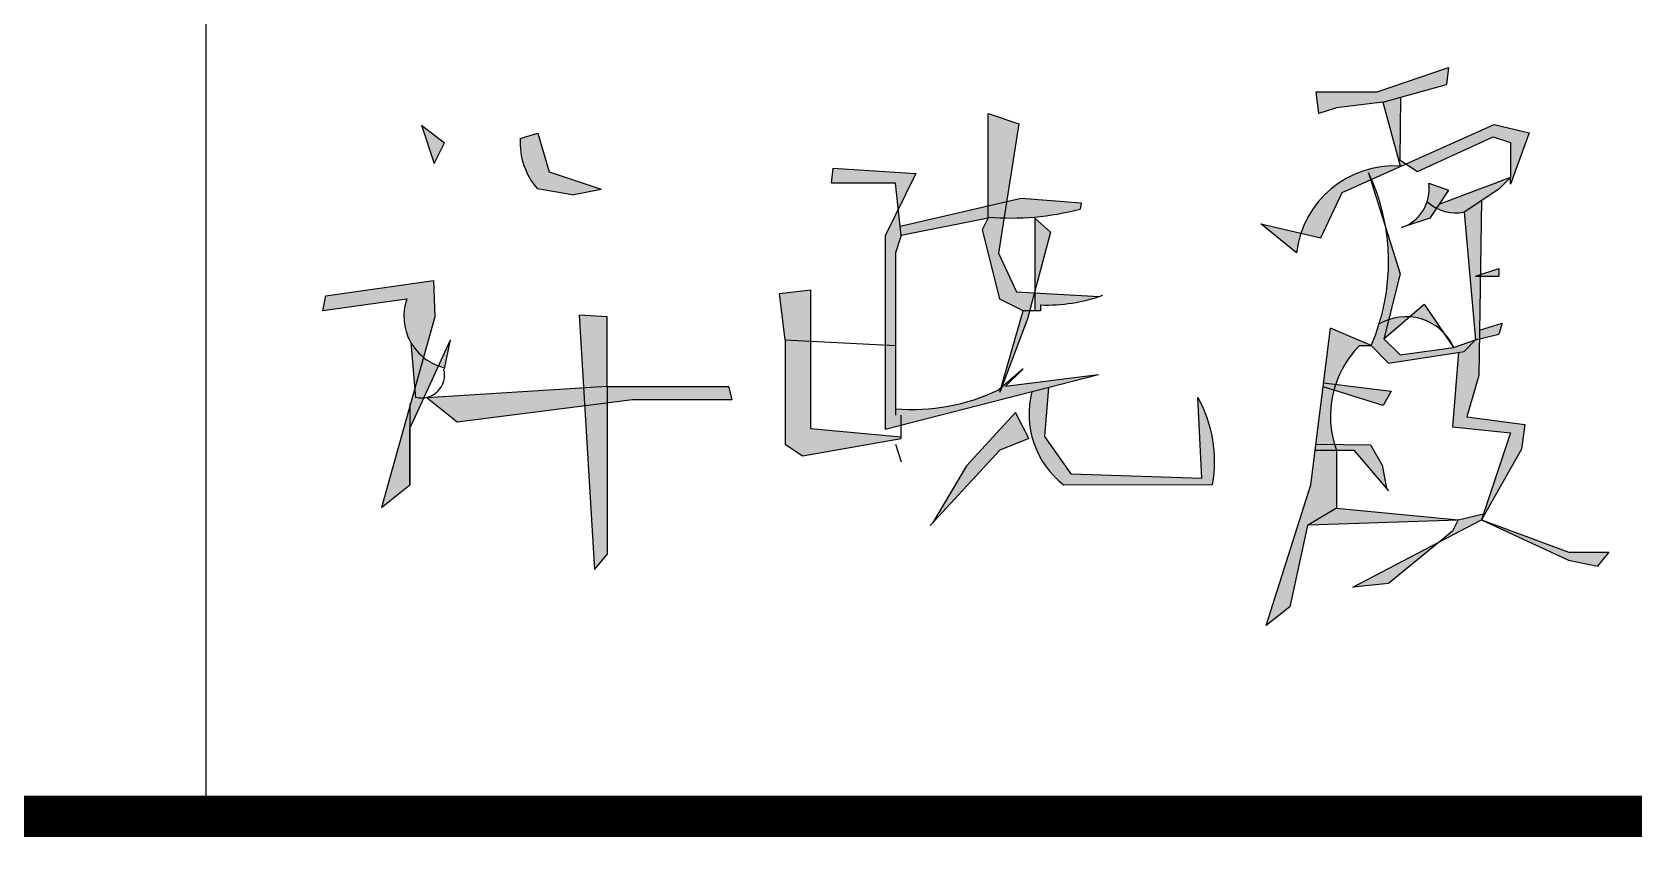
# Model space of a CAD drawing. Extents: x -427546 to -314919, y 698702 to 968782.
# Drawn here: x -356256 to -354323, y 902021 to 902993 of the extents above; entities that cross this region are included whole.
import ezdxf

# ---------------------------------------------------------------- set-up
doc = ezdxf.new("R2010")
doc.units = 0
doc.header["$LTSCALE"] = 1000
doc.header["$MEASUREMENT"] = 0
doc.layers.get('0').update_dxf_attribs({"linetype": 'CONTINUOUS'})
doc.layers.add('PP-PM-TK', color=7, linetype='CONTINUOUS')
doc.layers.add('PUB_TITLE', color=4, linetype='CONTINUOUS')

msp = doc.modelspace()

# ---------------------------------------------------------------- hatches: boundary and pattern name
h = msp.add_hatch(color=7)
h.paths.add_polyline_path([(-354549.4, 902929.3), (-354547.3, 902950.1), (-354633.3, 902920.5), (-354706.7, 902920.5), (-354703.4, 902894.3), (-354682.4, 902901.3), (-354626.4, 902908.3)])
h.paths.add_polyline_path([(-354604.8, 902914.2), (-354626.4, 902908.3), (-354605.4, 902831.1, 0.339084), (-354725.3, 902750), (-354701, 902744.3), (-354675.6, 902799.3), (-354641, 902814.8), (-354643.5, 902822.9, -0.007958), (-354640.1, 902815.1), (-354598.5, 902833.7), (-354605.4, 902838.3)])
h.paths.add_polyline_path([(-354725.3, 902750), (-354773.4, 902761.3), (-354730.6, 902726.2, -0.051384)])
h.paths.add_polyline_path([(-354449.9, 902871.2), (-354492.2, 902881.1), (-354598.5, 902833.7), (-354584.4, 902824.3), (-354493.4, 902866.3), (-354472.4, 902859.3), (-354472.4, 902817.3), (-354472.4, 902809.2)])
h.paths.add_polyline_path([(-354486.4, 902803.3), (-354472.4, 902817.3), (-354558.8, 902784.8), (-354561.8, 902780.3, 0.176333), (-354527.9, 902775.6)])
h.paths.add_polyline_path([(-354547.3, 902802.1), (-354570.9, 902810.2, -0.3617), (-354603.8, 902756.9), (-354569.8, 902768.3)])
h.paths.add_polyline_path([(-354507.4, 902789.3), (-354528.4, 902775.3), (-354514.4, 902621.3), (-354509.9, 902622.4), (-354508.8, 902698.3), (-354514.4, 902698.3), (-354508.7, 902700.2)])
h.paths.add_polyline_path([(-354486.5, 902707.5), (-354508.7, 902700.2), (-354508.8, 902698.3), (-354486.5, 902698.3)])
h.paths.add_polyline_path([(-354482.3, 902641.5), (-354509.7, 902633), (-354509.9, 902622.4), (-354486.4, 902628.3)])
h.paths.add_polyline_path([(-354576.6, 902664.3), (-354594.3, 902649.2, -0.183463), (-354553.6, 902630.6)])
h.paths.add_polyline_path([(-354605.6, 902700.8), (-354623.4, 902758, -0.111139), (-354629.1, 902641.4, -0.042082), (-354619.4, 902645.7)])
h = msp.add_hatch(color=7)
h.paths.add_polyline_path([(-355758.3, 902859.2), (-355786.3, 902880.2), (-355770.7, 902834)])
h.paths.add_polyline_path([(-355415.3, 902565.2), (-355562.3, 902565.2), (-355562.3, 902545.5), (-355531.7, 902549.4), (-355411.4, 902549.4)])
h.paths.add_polyline_path([(-355562.3, 902649.2), (-355596, 902651), (-355590.7, 902563.3), (-355562.3, 902565.2)])
h.paths.add_polyline_path([(-355589.4, 902542.1), (-355590.7, 902563.3), (-355779.3, 902551.2), (-355743.2, 902522.5)])
h.paths.add_polyline_path([(-355562.3, 902545.5), (-355589.4, 902542.1), (-355577.3, 902344.3), (-355562.3, 902362.2)])
h.paths.add_polyline_path([(-355562.3, 902565.2), (-355590.7, 902563.3), (-355589.4, 902542.1), (-355562.3, 902545.5)])
h.paths.add_polyline_path([(-355800.3, 902514.2), (-355800.3, 902541.1), (-355834.5, 902418.9), (-355800.3, 902446.2)])
h = msp.add_hatch(color=7)
h.paths.add_polyline_path([(-355065.4, 902882), (-355102.4, 902894.3), (-355102.4, 902783.1), (-355080.2, 902788.2)])
h.paths.add_polyline_path([(-354990.1, 902786.5), (-355062.5, 902792.3), (-355080.2, 902788.2), (-355083.3, 902768.4, 0.072186), (-354991.5, 902779.2)])
h.paths.add_polyline_path([(-355080.2, 902788.2), (-355102.4, 902783.1), (-355102.4, 902769.5, 0.014855), (-355083.3, 902768.4)])
h.paths.add_polyline_path([(-355102.4, 902783.1), (-355208.7, 902758.6), (-355207.4, 902747.3), (-355102.4, 902768.3)])
h.paths.add_polyline_path([(-355083.3, 902768.4, -0.014855), (-355102.4, 902769.5), (-355102.4, 902768.3), (-355109.4, 902754.3), (-355088.4, 902670.3), (-355060.4, 902656.3), (-355052.6, 902656.3), (-355046.8, 902678.2), (-355068.3, 902679.4), (-355090.1, 902725.8)])
h.paths.add_polyline_path([(-355027.3, 902751.4), (-355046.4, 902768.3), (-355046.4, 902679.4)])
h.paths.add_polyline_path([(-354968.4, 902673.7), (-355046.4, 902678.2), (-355046.4, 902656.3), (-355039.4, 902656.3), (-355039.2, 902663.4, 0.08877)])
h.paths.add_polyline_path([(-355055.2, 902646.5), (-355052.6, 902656.3), (-355060.4, 902656.3), (-355087, 902563.5), (-355086.2, 902564.1)])
h.paths.add_polyline_path([(-355189.7, 902822.2), (-355289.4, 902828.6), (-355291.4, 902810.3), (-355214.4, 902810.3), (-355210.9, 902778.9)])
for points in [[(-355632.1, 902823.9), (-355645.8, 902870.6), (-355667, 902864.4, 0.201495), (-355646.1, 902803.4), (-355604.3, 902796.2), (-355569.3, 902803.2)], [(-355002.6, 902459.6), (-355034.4, 902504.6), (-355029.6, 902564), (-355049.7, 902558.8, 0.301702), (-355011.4, 902446.3), (-354831.8, 902446.7, 0.17038), (-354849.4, 902551.9), (-354844.6, 902454.3)]]:
    msp.add_hatch(color=7).paths.add_polyline_path(points)
h = msp.add_hatch(color=7)
h.paths.add_polyline_path([(-355316.9, 902681.5), (-355354.4, 902677.3), (-355347.4, 902621.3), (-355316.9, 902619.7)])
h.paths.add_polyline_path([(-355316.9, 902619.7), (-355347.4, 902621.3), (-355347.4, 902495.3), (-355326.4, 902481.3), (-355207.4, 902502.3), (-355207.4, 902504.2), (-355316.9, 902514.5)])
h.paths.add_polyline_path([(-355214.4, 902726.3), (-355207.4, 902747.3), (-355210.9, 902778.9), (-355226.7, 902746.7), (-355226.7, 902615), (-355214.4, 902614.3)])
h = msp.add_hatch(color=7)
h.paths.add_polyline_path([(-355770.2, 902648.9), (-355771.8, 902692.9), (-355901.5, 902674.4), (-355905.3, 902656.2), (-355804.1, 902670.6, 0.316502), (-355783.8, 902600.2)])
h.paths.add_polyline_path([(-355783.8, 902600.2, -0.093478), (-355799.1, 902618.1), (-355794.3, 902562.6)])
h = msp.add_hatch(color=7)
h.paths.add_polyline_path([(-354619.4, 902645.7, 0.049956), (-354630.8, 902640.4, -0.027433), (-354640.4, 902614.3), (-354619.4, 902593.3), (-354528.4, 902607.3), (-354514.4, 902621.3), (-354540.9, 902611.9), (-354605.5, 902603.3), (-354625.2, 902622.7)])
h.paths.add_polyline_path([(-354594.3, 902649.2, 0.101611), (-354619.4, 902645.7), (-354625.2, 902622.7)])
h = msp.add_hatch(color=7)
h.paths.add_polyline_path([(-354682.4, 902488.3, -0.289345), (-354654.6, 902614.5), (-354640.4, 902614.3), (-354689.4, 902635.3), (-354713.4, 902446.2), (-354767.2, 902276.4), (-354738.4, 902299.3), (-354717.4, 902397.3), (-354682.4, 902418.3)])
h.paths.add_polyline_path([(-354682.4, 902418.3), (-354716.1, 902398.1), (-354535.4, 902404.3)])
h.paths.add_polyline_path([(-354557.5, 902378), (-354662.5, 902322.8), (-354619.4, 902327.3)])
h.paths.add_polyline_path([(-354507.4, 902404.3), (-354505.1, 902411.3), (-354535.4, 902404.3), (-354542.4, 902390.3), (-354557.5, 902378)])
h.paths.add_polyline_path([(-354454.9, 902519.3), (-354525.1, 902528.6), (-354510.5, 902578.2), (-354509.9, 902622.4), (-354514.4, 902621.3), (-354528.4, 902607.3), (-354534.9, 902606.3), (-354542.4, 902516.3), (-354472.4, 902509.3), (-354507.4, 902404.3), (-354458.9, 902489.2)])
h.paths.add_polyline_path([(-354353.5, 902364.9), (-354401.9, 902364.9), (-354507.4, 902404.3), (-354402.4, 902355.3), (-354367.4, 902348.3)])
h = msp.add_hatch(color=7)
h.paths.add_polyline_path([(-355765.6, 902589.9, -0.082397), (-355783.8, 902600.2), (-355794.3, 902562.6), (-355793.4, 902552.1, 0.090989), (-355783.3, 902551.3)])
h.paths.add_polyline_path([(-355783.3, 902551.3, -0.090989), (-355793.4, 902552.1), (-355794.3, 902562.6), (-355800.3, 902541.1), (-355800.3, 902514.2)])
h.paths.add_polyline_path([(-355751.3, 902621.2), (-355765.6, 902589.9, 0.031194), (-355758, 902587.7)])
h = msp.add_hatch(color=7)
h.paths.add_polyline_path([(-355214.4, 902614.3), (-355226.7, 902615), (-355226.7, 902513.7), (-354969.4, 902579.3), (-355081.4, 902565.3), (-355060.4, 902586.3), (-355086.2, 902564.1), (-355088.4, 902558.3), (-355087, 902563.5), (-355089.8, 902561.1, -0.135109), (-355214.4, 902538.2)])
h.paths.add_polyline_path([(-355069.7, 902533.7), (-355128.8, 902469.3), (-355169.8, 902400.1), (-355088.4, 902488.3), (-355053.4, 902502.3)])
h = msp.add_hatch(color=7)
h.paths.add_polyline_path([(-354616.2, 902559.4), (-354683.3, 902567.7, 0.015252), (-354685.5, 902560.7), (-354626, 902542.2)])
h.paths.add_polyline_path([(-354641.1, 902494.7), (-354684.7, 902495.3, 0.015189), (-354682.4, 902488.3), (-354661.4, 902488.3), (-354622.1, 902442.4), (-354627, 902469.9)])

# ---------------------------------------------------------------- linework, layer by layer
at = {"color": 7}
for p, q in [((-354605.4, 902838.3), (-354604.8, 902914.2)), ((-354472.4, 902817.3), (-354558.8, 902784.8)), ((-354472.4, 902809.2), (-354472.4, 902817.3)), ((-355109.4, 902754.3), (-355102.4, 902768.3)), ((-355039.2, 902663.4), (-355039.4, 902656.3)), ((-354654.6, 902614.5), (-354640.4, 902614.3)), ((-354625.2, 902622.7), (-354605.5, 902603.3)), ((-354605.5, 902603.3), (-354540.9, 902611.9)), ((-354540.9, 902611.9), (-354514.4, 902621.3)), ((-355060.4, 902586.3), (-355089.8, 902561.1))]:
    msp.add_line(p, q, dxfattribs=at)
for points in [[(-354703.4, 902894.3), (-354706.7, 902920.5), (-354633.3, 902920.5), (-354547.3, 902950.1), (-354549.4, 902929.3)], [(-355786.3, 902880.2), (-355770.7, 902834), (-355758.3, 902859.2)], [(-355102.4, 902894.3), (-355065.4, 902882), (-355090.1, 902725.8), (-355068.3, 902679.4), (-354968.4, 902673.7)], [(-354773.4, 902761.3), (-354701, 902744.3), (-354675.6, 902799.3), (-354492.2, 902881.1), (-354449.9, 902871.2), (-354472.4, 902809.2)], [(-355667, 902864.4), (-355645.8, 902870.6), (-355632.1, 902823.9), (-355569.3, 902803.2)], [(-355291.4, 902810.3), (-355289.4, 902828.6), (-355189.7, 902822.2), (-355226.7, 902746.7), (-355226.7, 902513.7), (-354969.4, 902579.3)], [(-354643.5, 902822.9), (-354605.6, 902700.8), (-354625.2, 902622.7), (-354576.6, 902664.3), (-354540.9, 902611.9)], [(-354570.9, 902810.2), (-354547.3, 902802.1), (-354569.8, 902768.3), (-354603.8, 902756.9)], [(-355208.7, 902758.6), (-355062.5, 902792.3), (-354990.1, 902786.5), (-354991.5, 902779.2)], [(-354507.4, 902789.3), (-354510.5, 902578.2), (-354525.1, 902528.6), (-354454.9, 902519.3), (-354458.9, 902489.2), (-354507.4, 902404.3), (-354401.9, 902364.9), (-354353.5, 902364.9), (-354367.4, 902348.3)], [(-355046.4, 902768.3), (-355027.3, 902751.4), (-355055.2, 902646.5), (-355088.4, 902558.3)], [(-354514.4, 902698.3), (-354486.5, 902707.5), (-354486.5, 902698.3)], [(-355905.3, 902656.2), (-355901.5, 902674.4), (-355771.8, 902692.9), (-355770.2, 902648.9), (-355834.5, 902418.9), (-355800.3, 902446.2), (-355800.3, 902514.2), (-355751.3, 902621.2)], [(-355354.4, 902677.3), (-355316.9, 902681.5), (-355316.9, 902514.5), (-355207.4, 902504.2)], [(-355562.3, 902649.2), (-355596, 902651), (-355577.3, 902344.3), (-355562.3, 902362.2)], [(-354738.4, 902299.3), (-354767.2, 902276.4), (-354713.4, 902446.2), (-354689.4, 902635.3)], [(-354509.7, 902633), (-354482.3, 902641.5), (-354486.4, 902628.3)], [(-354697.8, 902569.5), (-354616.2, 902559.4), (-354626, 902542.2), (-354698.4, 902564.7)], [(-355779.3, 902551.2), (-355743.2, 902522.5), (-355531.7, 902549.4), (-355411.4, 902549.4), (-355415.3, 902565.2)], [(-355029.6, 902564), (-355034.4, 902504.6), (-355002.6, 902459.6), (-354844.6, 902454.3), (-354849.4, 902551.9)], [(-355053.4, 902502.3), (-355069.7, 902533.7), (-355128.8, 902469.3), (-355169.8, 902400.1)], [(-354707.1, 902495.6), (-354641.1, 902494.7), (-354627, 902469.9), (-354622.1, 902442.4)], [(-354716.1, 902398.1), (-354535.4, 902404.3)], [(-354619.4, 902327.3), (-354662.5, 902322.8), (-354507.4, 902404.3)]]:
    msp.add_lwpolyline(points, dxfattribs=at)
for points in [[(-354626.4, 902908.3, 0), (-354549.4, 902929.3, 0)], [(-354626.4, 902908.3, 0), (-354682.4, 902901.3, 0), (-354703.4, 902894.3, 0)], [(-354626.4, 902908.3, 0), (-354605.4, 902831.3, 0)], [(-355786.3, 902880.2, 0), (-355758.3, 902859.2, 0)], [(-355102.4, 902768.3, 0), (-355102.4, 902894.3, 0)], [(-354605.4, 902838.3, 0), (-354584.4, 902824.3, 0), (-354493.4, 902866.3, 0), (-354472.4, 902859.3, 0), (-354472.4, 902817.3, 0), (-354486.4, 902803.3, 0), (-354528.4, 902775.3, 0), (-354514.4, 902621.3, 0), (-354486.4, 902628.3, 0)], [(-355604.3, 902796.2, 0), (-355646.1, 902803.4, 0)], [(-355604.3, 902796.2, 0), (-355569.3, 902803.2, 0)], [(-355207.4, 902747.3, 0), (-355214.4, 902810.3, 0), (-355291.4, 902810.3, 0)], [(-355102.4, 902768.3, 0), (-355207.4, 902747.3, 0), (-355214.4, 902726.3, 0), (-355214.4, 902530.3, 0)], [(-355046.4, 902768.3, 0), (-355046.4, 902656.3, 0)], [(-354730.6, 902726.2, 0), (-354773.4, 902761.3, 0)], [(-355088.4, 902558.3, 0), (-355060.4, 902656.3, 0), (-355088.4, 902670.3, 0), (-355109.4, 902754.3, 0)], [(-354514.4, 902698.3, 0), (-354486.4, 902698.3, 0)], [(-355804.1, 902670.6, 0), (-355905.3, 902656.2, 0)], [(-355347.4, 902621.3, 0), (-355354.4, 902677.3, 0)], [(-355562.3, 902565.2, 0), (-355562.3, 902649.2, 0)], [(-355039.4, 902656.3, 0), (-355060.4, 902656.3, 0)], [(-354640.4, 902614.3, 0), (-354689.4, 902635.3, 0)], [(-355799.1, 902618.1, 0), (-355793.3, 902551.2, 0)], [(-355758.3, 902586.2, 0), (-355751.3, 902621.2, 0)], [(-355347.4, 902621.3, 0), (-355214.4, 902614.3, 0)], [(-355347.4, 902621.3, 0), (-355347.4, 902495.3, 0), (-355326.4, 902481.3, 0), (-355207.4, 902502.3, 0), (-355207.4, 902530.3, 0)], [(-354640.4, 902614.3, 0), (-354619.4, 902593.3, 0), (-354528.4, 902607.3, 0), (-354514.4, 902621.3, 0)], [(-354534.9, 902606.3, 0), (-354542.4, 902516.3, 0), (-354472.4, 902509.3, 0), (-354507.4, 902404.3, 0), (-354402.4, 902355.3, 0), (-354367.4, 902348.3, 0)], [(-355060.4, 902586.3, 0), (-355081.4, 902565.3, 0)], [(-355081.4, 902565.3, 0), (-354969.4, 902579.3, 0)], [(-355562.3, 902565.2, 0), (-355779.3, 902551.2, 0)], [(-355562.3, 902565.2, 0), (-355415.3, 902565.2, 0)], [(-355562.3, 902565.2, 0), (-355562.3, 902362.2, 0)], [(-355800.3, 902544.2, 0), (-355800.3, 902446.2, 0)], [(-355214.4, 902495.3, 0), (-355207.4, 902474.3, 0)], [(-355053.4, 902502.3, 0), (-355088.4, 902488.3, 0), (-355172.4, 902397.3, 0)], [(-354708.1, 902488.3, 0), (-354661.4, 902488.3, 0)], [(-354682.4, 902488.3, 0), (-354682.4, 902418.3, 0), (-354535.4, 902404.3, 0), (-354542.4, 902390.3, 0), (-354619.4, 902327.3, 0)], [(-354661.4, 902488.3, 0), (-354619.4, 902439.3, 0)], [(-355011.4, 902446.3, 0), (-354831.8, 902446.7, 0)], [(-354682.4, 902418.3, 0), (-354717.4, 902397.3, 0), (-354738.4, 902299.3, 0)], [(-354535.4, 902404.3, 0), (-354505.1, 902411.3, 0)]]:
    msp.add_polyline3d(points, dxfattribs=at)
for centre, radius, start, end in [((-355583.9, 902858.8), 83.3, 176.1421, 221.7113), ((-354612.4, 902712.3), 119, 86.633, 173.29), ((-354872.9, 902715.2), 253.4, 336.5406, 25.151), ((-354619.4, 902803.3), 49, 288.435, 8.131), ((-354538.4, 902824.5), 50, 227.5837, 282.11), ((-355074.4, 903090.3), 322, 265.03, 284.931), ((-355743.8, 902649.8), 63.7, 160.9158, 257.184), ((-355032.4, 902866.3), 203, 268.091, 289.654), ((-354598.4, 902586.3), 63, 23.963, 122.005), ((-354568.6, 902529.3), 121, 135.2732, 199.8234), ((-355786.3, 902579.2), 28, 255.964, 14.036), ((-355193.7, 902776.1), 238.8, 265.0164, 295.7948), ((-354945.8, 902531.4), 107.4, 165.1869, 232.3416), ((-354990.4, 902474.3), 161, 350.134, 28.811)]:
    msp.add_arc(centre, radius, start, end, dxfattribs=at)
at = {"layer": 'PP-PM-TK', "color": 4, "const_width": 20}
msp.add_lwpolyline([(-359745.8, 902046.4), (-354245.8, 902046.4)], dxfattribs=at)
at = {"layer": 'PUB_TITLE', "color": 4}
for p, q in [((-356045.8, 902046.4), (-356045.8, 909046.4)), ((-359745.8, 902046.4), (-354245.8, 902046.4))]:
    msp.add_line(p, q, dxfattribs=at)
at = {"layer": 'PUB_TITLE', "color": 4, "const_width": 50}
msp.add_lwpolyline([(-359745.8, 902046.4), (-354245.8, 902046.4)], dxfattribs=at)

doc.saveas('drawing.dxf')
